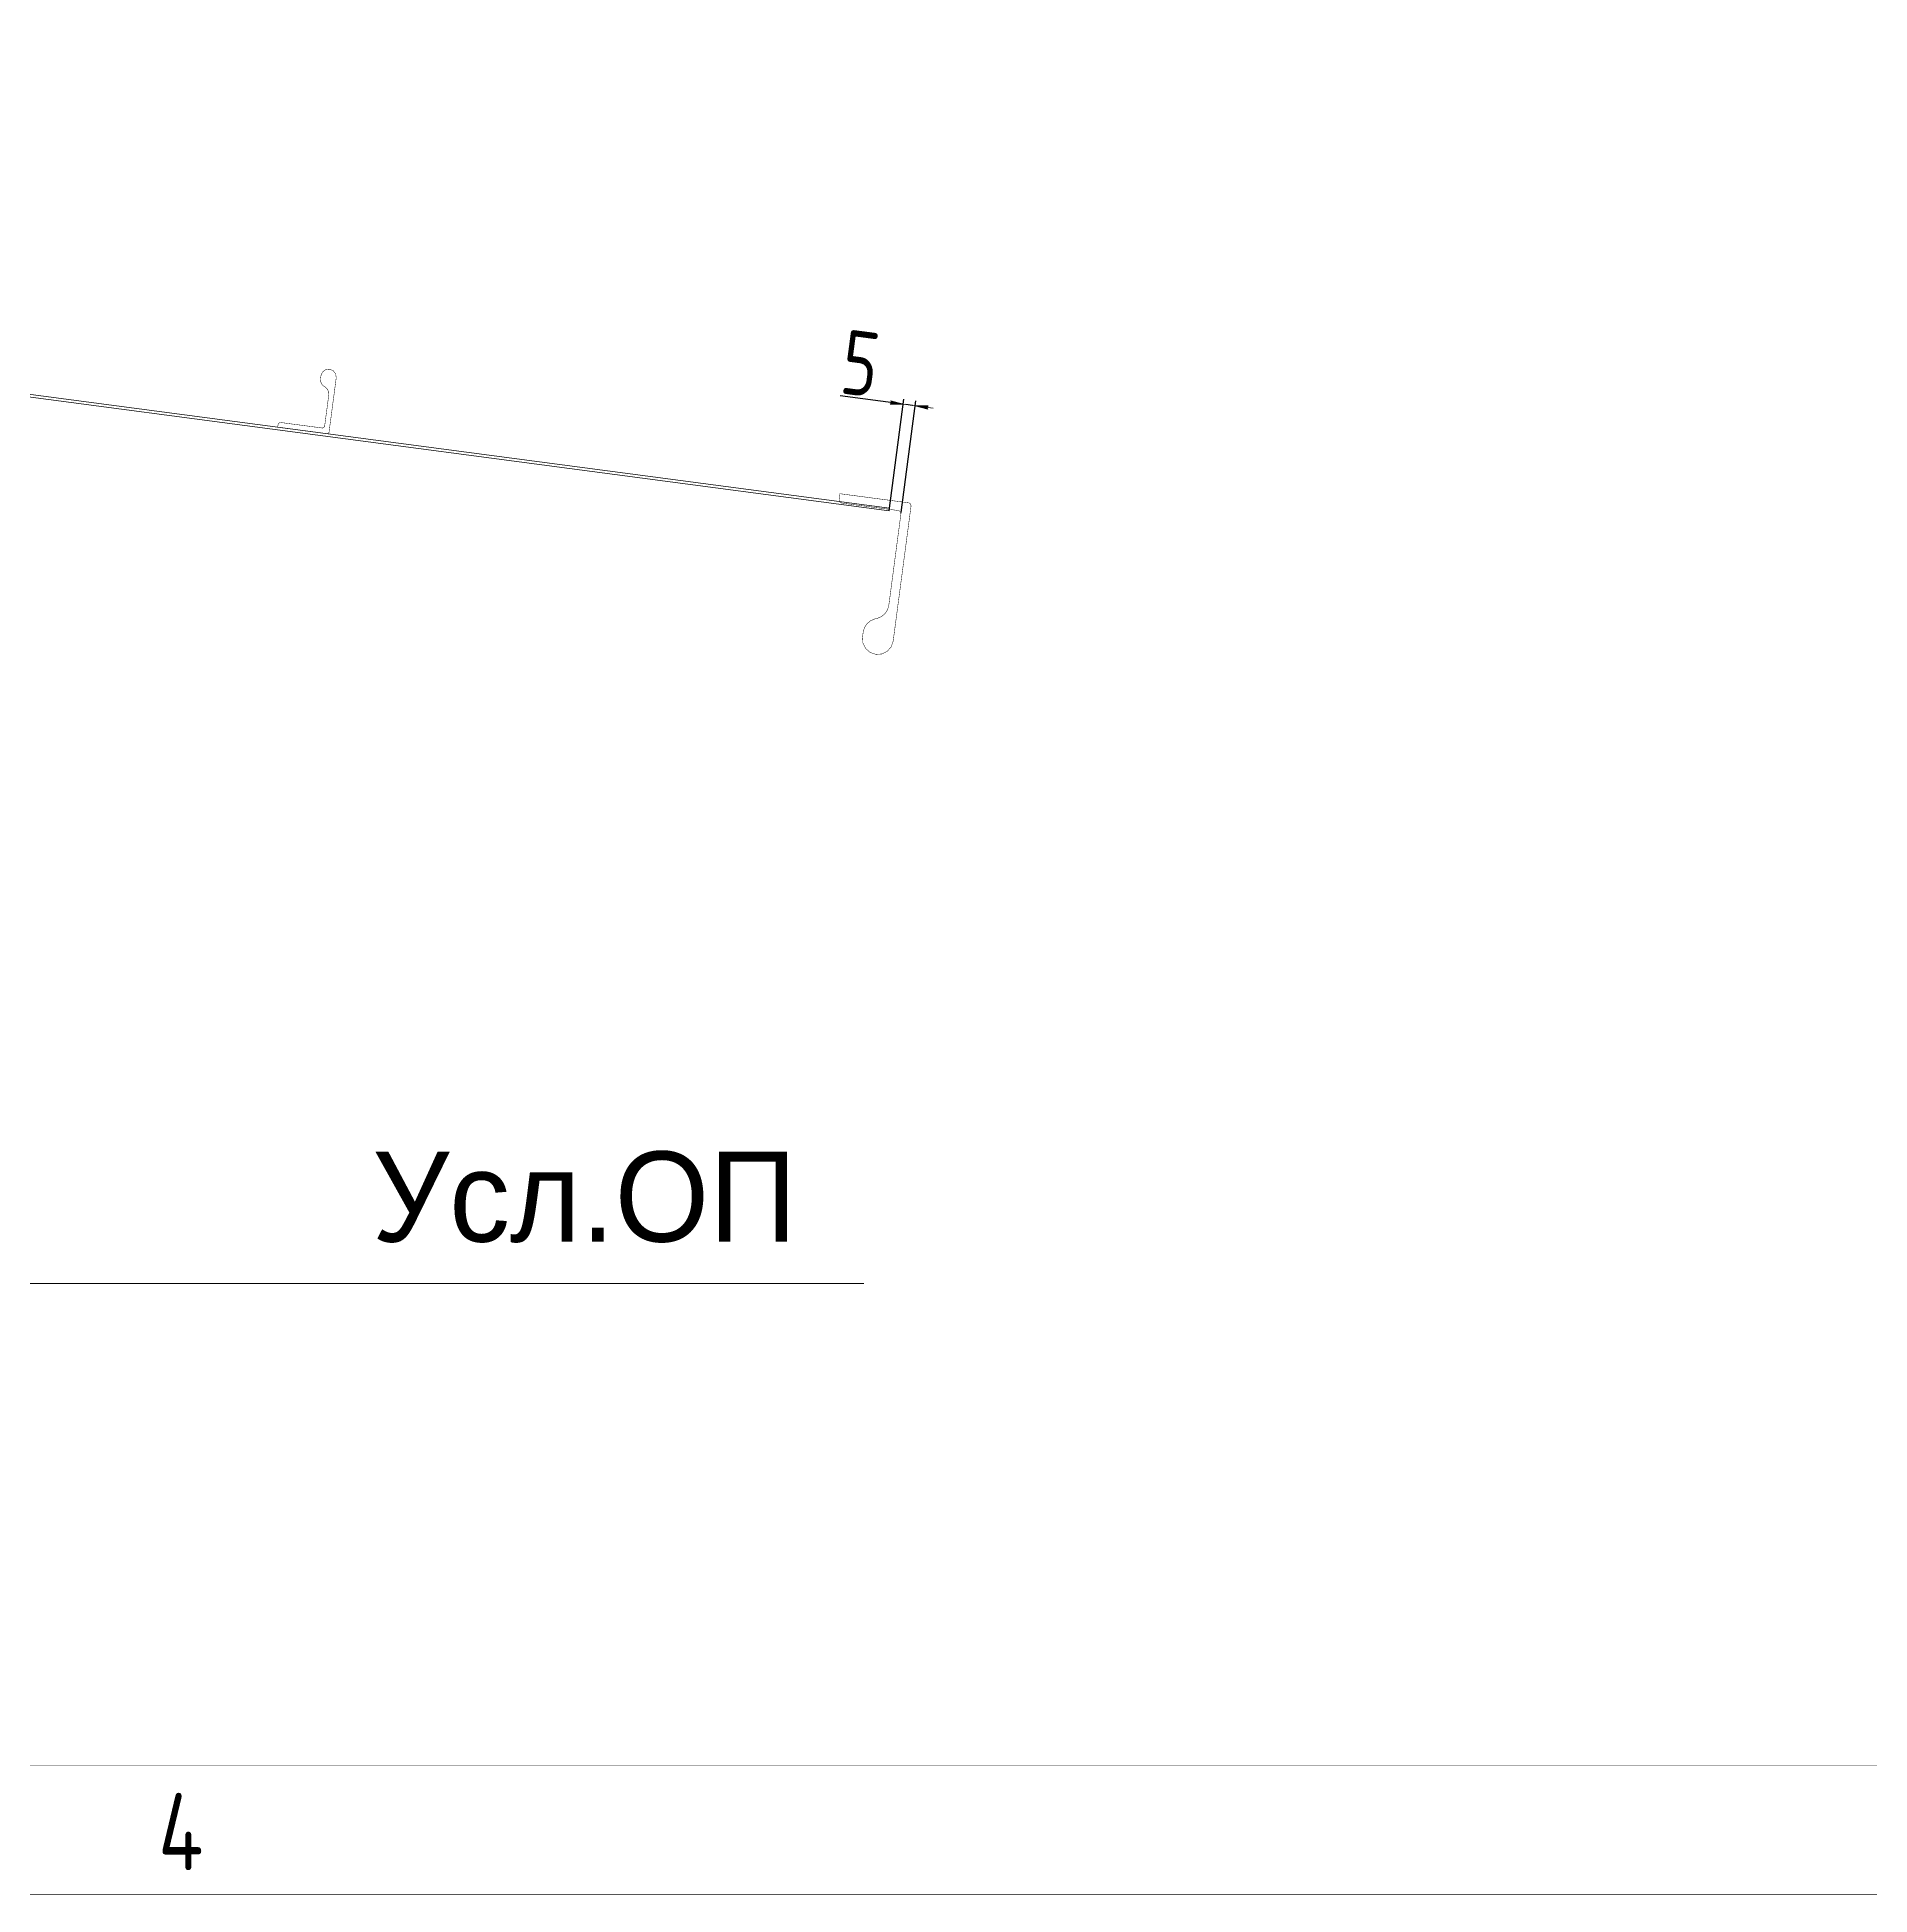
# Model space of a CAD drawing. Header units: millimetres. Extents: x 42007 to 66124, y -556 to 6894.
# Drawn here: x 48213 to 48924, y 57 to 778 of the extents above; entities that cross this region are included whole.
import ezdxf

# ---------------------------------------------------------------- set-up
doc = ezdxf.new("R2010")
doc.units = ezdxf.units.MM
for name, pattern in [('K5LT32769', [0]), ('K5LT32775', [0]), ('K5LT_THIN', [0])]:
    doc.linetypes.add(name, pattern=pattern)
doc.layers.get('Defpoints').update_dxf_attribs({"color": 250})
doc.styles.add('KDIMTEXTSTYLE', font='GOST_AU.SHX', dxfattribs={"width": 0.96, "oblique": 15, "height": 5})
doc.styles.add('KTEXTSTYLE', font='GOST_AU.SHX', dxfattribs={"width": 0.96, "height": 5})
doc.styles.add('style5', font='arial.ttf', dxfattribs={"height": 3})
doc.dimstyles.new('KDIMSTYLE (1.00)', dxfattribs={"dimtxt": 5, "dimasz": 1, "dimexe": 2, "dimexo": 0, "dimgap": 1, "dimtad": 1, "dimtxsty": 'KDIMTEXTSTYLE', "dimsah": 1, "dimcen": 0, "dimdle": 1, "dimadec": 0, "dimazin": 0, "dimtfac": 0.667, "dimtmove": 0, "dimatfit": 3, "dimfxl": 1, "dimtvp": 1, "dimtolj": 1, "dimtzin": 0, "dimarcsym": 0})

# ---------------------------------------------------------------- blocks, each defined once
blk = doc.blocks.new('KDIMARROW_02')
blk.add_hatch(color=0).paths.add_polyline_path([(4.5, 0), (5, 0.66), (0, 0), (5, -0.66)])
at = {"color": 0, "linetype": 'K5LT_THIN', "lineweight": 18}
for p, q in [((0, 0), (-1, 0)), ((5, 0.66), (0, 0)), ((0, 0), (5, -0.66)), ((0, 0), (7, 0)), ((4.5, 0), (5, 0.66)), ((5, -0.66), (4.5, 0))]:
    blk.add_line(p, q, dxfattribs=at)
blk = doc.blocks.new('*D136')
at = {"color": 0, "lineweight": -2, "transparency": 16777216}
for p, q in [((48548.99, 635.37), (48524.46, 638.61)), ((48543.51, 593.99), (48549.25, 637.35)), ((48548.14, 593.38), (48553.88, 636.74)), ((48552.62, 634.89), (48549.98, 635.24))]:
    blk.add_line(p, q, dxfattribs=at)
at = {"layer": 'Defpoints', "color": 0, "transparency": 16777216}
for p in [(48548.99, 635.37), (48543.51, 593.99), (48548.14, 593.38)]:
    blk.add_point(p, dxfattribs=at)
at = {"color": 0, "lineweight": -2, "transparency": 16777216}
for p, rotation in [((48548.99, 635.37), 172.4645031635251), ((48553.62, 634.76), 352.4645031635251)]:
    blk.add_blockref('KDIMARROW_02', p, dxfattribs=dict(at, rotation=rotation))
at = {"color": 7, "transparency": 16777216, "insert": (48532.35, 651.2), "char_height": 5, "attachment_point": 5, "rotation": 352.4645, "style": 'KDIMTEXTSTYLE'}
blk.add_mtext('\\A1;\\H25.0;\\W0.965;\\Q0;\\H25.0;\\W0.965;\\Q0;\\Q0;5', dxfattribs=at)

msp = doc.modelspace()

# ---------------------------------------------------------------- linework, layer by layer
at = {"color": 7, "linetype": 'K5LT32769', "lineweight": 18}
for p, q in [((47470.684, 735.908), (48543.514, 593.991)), ((47470.814, 736.9), (48543.646, 594.983)), ((48548.079, 592.899), (48548.838, 598.634)), ((47184.844, 294), (48533.684, 294))]:
    msp.add_line(p, q, dxfattribs=at)
at = {"color": 7, "linetype": 'K5LT32769', "const_width": 0.18}
msp.add_lwpolyline([(43026.651, 5996.745), (55636.651, 5996.745), (55636.651, 56.745), (43026.651, 56.745)], close=True, dxfattribs=at)
at = {"color": 1, "linetype": 'K5LT32775', "true_color": 0xff0000, "const_width": 0.18}
msp.add_lwpolyline([(55586.651, 106.745), (43226.651, 106.745), (43226.651, 5946.745), (55586.651, 5946.745)], close=True, dxfattribs=at)
at = {"color": 7, "linetype": 'K5LT32769', "const_width": 0.18}
for points in [[(48326.023, 624.375), (48328.83, 645.59), (48328.629, 647.13), (48327.684, 648.363), (48326.25, 648.958), (48324.71, 648.756), (48323.478, 647.812), (48322.882, 646.377), (48322.731, 645.241), (48322.79, 644.142), (48323.241, 643.138), (48324.024, 642.364), (48324.656, 641.935), (48325.439, 641.162), (48325.891, 640.157), (48325.949, 639.058), (48324.304, 626.62), (48323.63, 626.104), (48306.975, 628.308), (48306.302, 627.791), (48306.118, 626.403), (48325.351, 623.859), (48326.023, 624.375)], [(48552.008, 595.91), (48545.063, 543.417), (48544.31, 541.2), (48542.765, 539.441), (48540.665, 538.407), (48538.328, 538.255), (48536.112, 539.009), (48534.353, 540.554), (48533.318, 542.654), (48533.167, 544.991), (48533.427, 546.955), (48533.913, 548.651), (48534.871, 550.132), (48536.218, 551.271), (48537.838, 551.968), (48538.955, 552.264), (48540.575, 552.962), (48541.923, 554.101), (48542.881, 555.582), (48543.366, 557.277), (48548.079, 592.899), (48547.871, 593.675), (48547.176, 594.078), (48524.969, 597.015), (48524.273, 597.417), (48524.065, 598.194), (48524.387, 600.622), (48551.104, 597.088), (48551.8, 596.686), (48552.008, 595.91)]]:
    msp.add_lwpolyline(points, dxfattribs=at)

# ---------------------------------------------------------------- texts
at = {"color": 7, "char_height": 3, "attachment_point": 1}
for s, insert, style in [('\\H3.5;\\W0.965;\\Q15;\\Q0;\\H35.00;Усл.ОП', (48342.745, 345.244), 'style5'), ('\\H3.5;\\W0.965;\\Q15;\\Q0;\\H30.00;{\\c16711935;4}', (48259.715, 96.19), 'KTEXTSTYLE')]:
    msp.add_mtext(s, dxfattribs=dict(at, insert=insert, style=style))

# ---------------------------------------------------------------- dimensions: what is measured, and where the dimension line sits
at = {"color": 7}
dim = msp.add_linear_dim(base=(48548.987, 635.368), p1=(48548.143, 593.379), p2=(48543.514, 593.991), angle=172.464503, text='\\H25.0;\\W0.965;\\Q0;\\H25.0;\\W0.965;\\Q0;\\Q0;5', dimstyle='KDIMSTYLE (1.00)', override={"dimexo": 0, "dimblk1": 'KDIMARROW_02', "dimblk2": 'KDIMARROW_02', "dimse1": 0, "dimse2": 0, "dimclrt": 7, "dimtolj": 1}, dxfattribs=at)
dim.commit()
dim.dimension.update_dxf_attribs({"geometry": '*D136', "text_midpoint": (48530.576, 637.804), "dimtype": 161})

doc.saveas('drawing.dxf')
